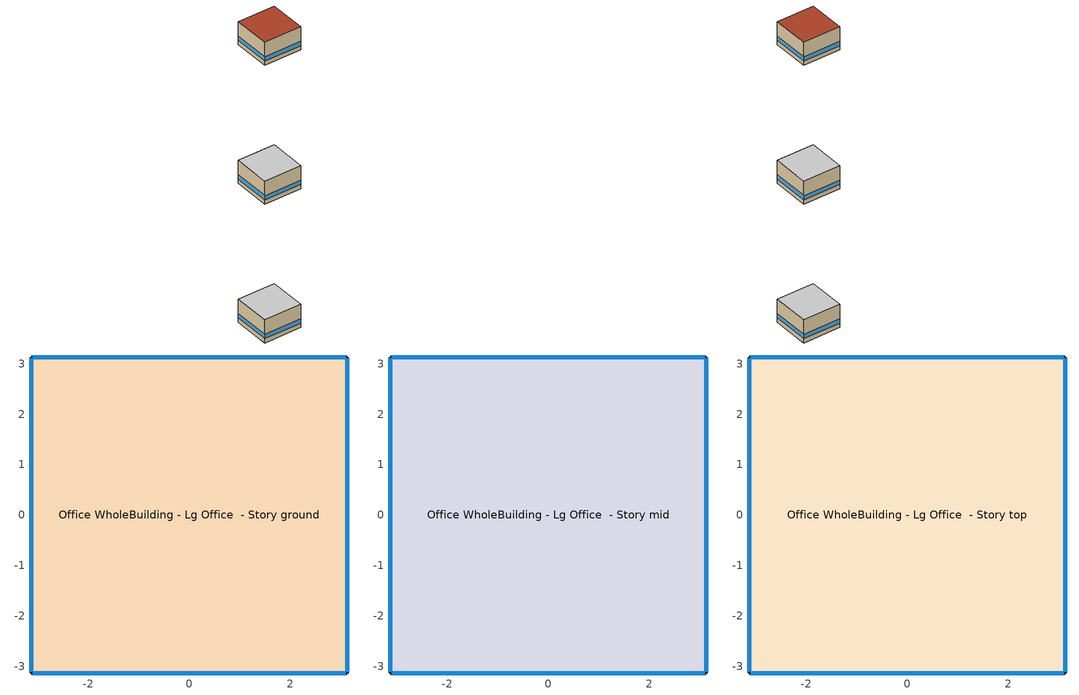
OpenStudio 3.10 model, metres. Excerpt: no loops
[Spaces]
Office WholeBuilding - Lg Office  - Story ground
 floor ground (Foundation F 1.26W/m*K Perim 25.08m Area 39.31m2): -3.13,-3.13 -3.13,3.13 3.13,3.13 3.13,-3.13 z0
 wall outside (Office WholeBuilding - Lg Office  - Story ground Wall 3 c tbd): -3.13,3.13 -3.13,-3.13 z0:3.96
 wall outside (Office WholeBuilding - Lg Office  - Story ground Wall 2 c tbd): 3.13,3.13 -3.13,3.13 z0:3.96
 wall outside (Office WholeBuilding - Lg Office  - Story ground Wall 1 c tbd): 3.13,-3.13 3.13,3.13 z0:3.96
 wall outside (Office WholeBuilding - Lg Office  - Story ground Wall 4 c tbd): -3.13,-3.13 3.13,-3.13 z0:3.96
 window (Window U-0.56 SHGC 0.39): 3.13,-3.11 3.13,3.11 / 3.11,3.13 -3.11,3.13 / -3.13,3.11 -3.13,-3.11 / -3.11,-3.13 3.11,-3.13 z0.76:1.48
 ceiling adiabatic (Typical Interior Ceiling): 3.13,-3.13 3.13,3.13 -3.13,3.13 -3.13,-3.13 z3.96
Office WholeBuilding - Lg Office  - Story mid
 floor adiabatic (Typical Interior Floor): -3.13,-3.13 -3.13,3.13 3.13,3.13 3.13,-3.13 z23.77
 wall outside (Office WholeBuilding - Lg Office  - Story mid Wall 2 c tbd): -3.13,3.13 -3.13,-3.13 z23.77:27.74
 wall outside (Office WholeBuilding - Lg Office  - Story mid Wall 1 c tbd): 3.13,3.13 -3.13,3.13 z23.77:27.74
 wall outside (Office WholeBuilding - Lg Office  - Story mid Wall 3 c tbd): 3.13,-3.13 3.13,3.13 z23.77:27.74
 wall outside (Office WholeBuilding - Lg Office  - Story mid Wall 4 c tbd): -3.13,-3.13 3.13,-3.13 z23.77:27.74
 window (Window U-0.56 SHGC 0.39): 3.11,3.13 -3.11,3.13 / -3.13,3.11 -3.13,-3.11 / 3.13,-3.11 3.13,3.11 / -3.11,-3.13 3.11,-3.13 z24.54:25.26
 ceiling adiabatic (Typical Interior Ceiling): 3.13,-3.13 3.13,3.13 -3.13,3.13 -3.13,-3.13 z27.74
Office WholeBuilding - Lg Office  - Story top
 floor adiabatic (Typical Interior Floor): -3.13,-3.13 -3.13,3.13 3.13,3.13 3.13,-3.13 z47.55
 wall outside (Office WholeBuilding - Lg Office  - Story top Wall 3 c tbd): -3.13,3.13 -3.13,-3.13 z47.55:51.51
 wall outside (Office WholeBuilding - Lg Office  - Story top Wall 2 c tbd): 3.13,3.13 -3.13,3.13 z47.55:51.51
 wall outside (Office WholeBuilding - Lg Office  - Story top Wall 4 c tbd): 3.13,-3.13 3.13,3.13 z47.55:51.51
 wall outside (Office WholeBuilding - Lg Office  - Story top Wall 1 c tbd): -3.13,-3.13 3.13,-3.13 z47.55:51.51
 window (Window U-0.56 SHGC 0.39): -3.11,-3.13 3.11,-3.13 / 3.11,3.13 -3.11,3.13 / -3.13,3.11 -3.13,-3.11 / 3.13,-3.11 3.13,3.11 z48.31:49.03
 roof outside (Office WholeBuilding - Lg Office  - Story top RoofCeiling 1 c tbd): 3.13,-3.13 3.13,3.13 -3.13,3.13 -3.13,-3.13 z51.51
[Building]
ComStock DOE Ref Pre-1980|LargeOffice: North Axis {deg}=45; Default Construction Set=ComStock DOE Ref Pre-1980 - Office - ASHRAE 169-2013-1A; Default Schedule Set=Building Default Schedule Set; Standards Building Type=Office
[Site]
Opa Locka_FL_USA: Latitude {deg}=25.91; Longitude {deg}=-80.28; Time Zone {hr}=-5; Elevation {m}=3; Terrain=City
[Site:WaterMainsTemperature]
Calculation Method=Correlation; Annual Average Outdoor Air Temperature {C}=25.0958; Maximum Difference In Monthly Average Outdoor Air Temperatures {deltaC}=9.2
[SizingPeriod:DesignDay] Barometric Pressure {Pa}=101289; Rain Indicator=No; Snow Indicator=No; Day of Month=21; Daylight Saving Time Indicator=No; Humidity Condition Type=Wetbulb; Dry-Bulb Temperature Range Modifier Type=DefaultMultipliers
Name | Maximum Dry-Bulb Temperature {C} | Daily Dry-Bulb Temperature Range {deltaC} | Wind Speed {m/s} | Wind Direction {deg} | Month | Day Type | Wetbulb or DewPoint at Maximum Dry-Bulb {C} | Solar Model Indicator | ASHRAE Clear Sky Optical Depth for Beam Irradiance | ASHRAE Clear Sky Optical Depth for Diffuse Irradiance | Sky Clearness
Opa Locka Ann Clg .4% Condns DB=>MWB 1 | 33 | 7 | 4.6 | 120 | 8 | SummerDesignDay | 25.6 | ASHRAETau | 0.412 | 2.417
Opa Locka Ann Clg .4% Condns WB=>MDB 1 | 30.3 | 7 | 4.6 | 120 | 8 | SummerDesignDay | 27.4 | ASHRAETau | 0.412 | 2.417
Opa Locka Ann Htg 99.6% Condns DB 1 | 7.5 | 0 | 4 | 340 | 1 | WinterDesignDay | 7.5 | ASHRAEClearSky |  |  | 0
Opa Locka August .4% Condns DB=>MCWB 1 | 33.9 | 7 | 4.6 | 120 | 8 | SummerDesignDay | 25.9 | ASHRAETau | 0.412 | 2.417
Opa Locka October .4% Condns DB=>MCWB 1 | 32.5 | 6.6 | 4.6 | 120 | 10 | SummerDesignDay | 25.2 | ASHRAETau | 0.406 | 2.529
Opa Locka September .4% Condns DB=>MCWB 1 | 33 | 6.6 | 4.6 | 120 | 9 | SummerDesignDay | 25.5 | ASHRAETau | 0.401 | 2.5
[ClimateZones]
Climate Zone Institution Name 1=ASHRAE; Climate Zone Document Name 1=ANSI/ASHRAE Standard 169; Climate Zone Document Year 1=2006; Climate Zone Value 1=ASHRAE 169-2013-1A
[Site:GroundTemperature:FCfactorMethod]
January Ground Temperature {C}=27.25; February Ground Temperature {C}=24.44; March Ground Temperature {C}=21.81; April Ground Temperature {C}=19.21; May Ground Temperature {C}=23.74; June Ground Temperature {C}=21.4; July Ground Temperature {C}=24.98; August Ground Temperature {C}=25.85; September Ground Temperature {C}=27.59; October Ground Temperature {C}=28.25; November Ground Temperature {C}=28.41; December Ground Temperature {C}=28.22
[Construction:FfactorGroundFloor]
Foundation F 1.26W/m*K Perim 25.08m Area 39.31m2: F-Factor {W/m-K}=1.26344; Area {m2}=39.3051; PerimeterExposed {m}=25.0775
[DefaultConstructionSet]
ComStock DOE Ref Pre-1980 - Office - ASHRAE 169-2013-1A: Default Exterior Surface Constructions=Default Surface Constructions 1; Default Interior Surface Constructions=Default Surface Constructions 2; Default Ground Contact Surface Constructions=Default Surface Constructions 3; Default Exterior SubSurface Constructions=Default Sub Surface Constructions 1; Default Interior SubSurface Constructions=Default Sub Surface Constructions 2; Interior Partition Construction=Typical Interior Partition
[DefaultSurfaceConstructions]
Name | Floor Construction | Wall Construction | Roof Ceiling Construction
Default Surface Constructions 1 | Typical Insulated Exterior Mass Floor | Typical Insulated Exterior Mass Wall R-4.35 | Typical IEAD Roof R-10.0
Default Surface Constructions 2 | Typical Interior Floor | Typical Interior Wall | Typical Interior Ceiling
Default Surface Constructions 3 | Typical Insulated Carpeted 6in Slab Floor | Typical Insulated Basement Mass Wall
[Construction]
Typical Insulated Exterior Mass Floor: 4 in. Normalweight Concrete Floor, Typical Carpet Pad
Typical Insulated Exterior Mass Wall R-4.35: 1IN Stucco, 8IN CONCRETE HW RefBldg, Typical Insulation R-1.96, 1/2IN Gypsum
Typical IEAD Roof R-10.0: Roof Membrane, Typical Insulation R-8.88, Metal Roof Surface
Typical Interior Floor: 100mm Normalweight concrete floor, CP02 CARPET PAD
Typical Interior Wall: G01 13mm gypsum board, G01 13mm gypsum board
Typical Interior Ceiling: CP02 CARPET PAD, 100mm Normalweight concrete floor
Typical Insulated Carpeted 6in Slab Floor: 6 in. Normalweight Concrete Floor, Typical Carpet Pad
Typical Insulated Basement Mass Wall: 8 in. Concrete Block Basement Wall
U 1.22 SHGC 0.54 Simple Glazing: U 1.22 SHGC 0.54 Simple Glazing
Typical Insulated Metal Door: F08 Metal surface, Typical Insulation
U 0.88 SHGC 0.16 Sgl Ref-A-L Clr 6mm: REF A CLEAR LO 6MM
Typical Overhead Door: Typical Insulation
Typical Interior Window: Clear 3mm
Typical Interior Door; Typical Interior Partition: G05 25mm wood
InteriorFurnishings: Std Wood 6inch
Window U-0.56 SHGC 0.39: Simple Glazing Double - LowE - Clear - Aluminum
Office WholeBuilding - Lg Office  - Story ground Wall 1 c tbd: 1IN Stucco, 8IN CONCRETE HW RefBldg, Office WholeBuilding - Lg Office  - Story ground Wall 1 m tbd, 1/2IN Gypsum
Office WholeBuilding - Lg Office  - Story ground Wall 2 c tbd: 1IN Stucco, 8IN CONCRETE HW RefBldg, Office WholeBuilding - Lg Office  - Story ground Wall 2 m tbd, 1/2IN Gypsum
Office WholeBuilding - Lg Office  - Story ground Wall 3 c tbd: 1IN Stucco, 8IN CONCRETE HW RefBldg, Office WholeBuilding - Lg Office  - Story ground Wall 3 m tbd, 1/2IN Gypsum
Office WholeBuilding - Lg Office  - Story ground Wall 4 c tbd: 1IN Stucco, 8IN CONCRETE HW RefBldg, Office WholeBuilding - Lg Office  - Story ground Wall 4 m tbd, 1/2IN Gypsum
Office WholeBuilding - Lg Office  - Story mid Wall 1 c tbd: 1IN Stucco, 8IN CONCRETE HW RefBldg, Office WholeBuilding - Lg Office  - Story mid Wall 1 m tbd, 1/2IN Gypsum
Office WholeBuilding - Lg Office  - Story mid Wall 2 c tbd: 1IN Stucco, 8IN CONCRETE HW RefBldg, Office WholeBuilding - Lg Office  - Story mid Wall 2 m tbd, 1/2IN Gypsum
Office WholeBuilding - Lg Office  - Story mid Wall 3 c tbd: 1IN Stucco, 8IN CONCRETE HW RefBldg, Office WholeBuilding - Lg Office  - Story mid Wall 3 m tbd, 1/2IN Gypsum
Office WholeBuilding - Lg Office  - Story mid Wall 4 c tbd: 1IN Stucco, 8IN CONCRETE HW RefBldg, Office WholeBuilding - Lg Office  - Story mid Wall 4 m tbd, 1/2IN Gypsum
Office WholeBuilding - Lg Office  - Story top RoofCeiling 1 c tbd: Roof Membrane, Office WholeBuilding - Lg Office  - Story top RoofCeiling 1 m tbd, Metal Roof Surface
Office WholeBuilding - Lg Office  - Story top Wall 1 c tbd: 1IN Stucco, 8IN CONCRETE HW RefBldg, Office WholeBuilding - Lg Office  - Story top Wall 1 m tbd, 1/2IN Gypsum
Office WholeBuilding - Lg Office  - Story top Wall 2 c tbd: 1IN Stucco, 8IN CONCRETE HW RefBldg, Office WholeBuilding - Lg Office  - Story top Wall 2 m tbd, 1/2IN Gypsum
Office WholeBuilding - Lg Office  - Story top Wall 3 c tbd: 1IN Stucco, 8IN CONCRETE HW RefBldg, Office WholeBuilding - Lg Office  - Story top Wall 3 m tbd, 1/2IN Gypsum
Office WholeBuilding - Lg Office  - Story top Wall 4 c tbd: 1IN Stucco, 8IN CONCRETE HW RefBldg, Office WholeBuilding - Lg Office  - Story top Wall 4 m tbd, 1/2IN Gypsum
[Material:NoMass] Roughness=Smooth; Thermal Absorptance=0.9; Solar Absorptance=0.7
Name | Thermal Resistance {m2-K/W} | Visible Absorptance
Typical Insulation R-1.96 | 0.34506 | 0.7
Typical Carpet Pad; CP02 CARPET PAD | 0.21648 | 0.8
Typical Insulation R-8.88 | 1.56434 | 0.7
Typical Insulation | 0.0282222 | 0.7
Office WholeBuilding - Lg Office  - Story ground Wall 1 m tbd; Office WholeBuilding - Lg Office  - Story ground Wall 2 m tbd; Office WholeBuilding - Lg Office  - Story ground Wall 3 m tbd; Office WholeBuilding - Lg Office  - Story ground Wall 4 m tbd | 0.320572 | 0.7
Office WholeBuilding - Lg Office  - Story mid Wall 1 m tbd; Office WholeBuilding - Lg Office  - Story mid Wall 2 m tbd; Office WholeBuilding - Lg Office  - Story mid Wall 3 m tbd; Office WholeBuilding - Lg Office  - Story mid Wall 4 m tbd | 0.29647 | 0.7
Office WholeBuilding - Lg Office  - Story top RoofCeiling 1 m tbd | 1.17013 | 0.7
Office WholeBuilding - Lg Office  - Story top Wall 1 m tbd; Office WholeBuilding - Lg Office  - Story top Wall 2 m tbd; Office WholeBuilding - Lg Office  - Story top Wall 3 m tbd; Office WholeBuilding - Lg Office  - Story top Wall 4 m tbd | 0.294469 | 0.7
[Material] Thermal Absorptance=0.9
Name | Roughness | Thickness {m} | Conductivity {W/m-K} | Density {kg/m3} | Specific Heat {J/kg-K} | Solar Absorptance | Visible Absorptance
4 in. Normalweight Concrete Floor | MediumRough | 0.1016 | 2.31 | 2322 | 832 | 0.7 | 0.7
1IN Stucco | Smooth | 0.0253 | 0.6918 | 1858 | 837 | 0.7 | 0.92
8IN CONCRETE HW RefBldg | Rough | 0.2032 | 1.311 | 2240 | 836.8 | 0.7 | 0.7
1/2IN Gypsum | Smooth | 0.0127 | 0.16 | 784.9 | 830 | 0.4 | 0.4
Roof Membrane | VeryRough | 0.0095 | 0.16 | 1121.29 | 1460 | 0.7 | 0.7
Metal Roof Surface; F08 Metal surface | Smooth | 0.0008 | 45.28 | 7824 | 500 | 0.7 | 0.7
100mm Normalweight concrete floor | MediumRough | 0.1016 | 2.31045 | 2322 | 832.557 | 0.7 | 0.7
G01 13mm gypsum board | Smooth | 0.0127 | 0.160031 | 800.001 | 1090.73 | 0.7 | 0.5
6 in. Normalweight Concrete Floor | MediumRough | 0.1524 | 2.31 | 2322 | 832 | 0.7 | 0.7
8 in. Concrete Block Basement Wall | MediumRough | 0.2032 | 1.326 | 1842 | 912 | 0.7 | 0.7
G05 25mm wood | MediumSmooth | 0.0254 | 0.15 | 608 | 1630 | 0.5 | 0.5
Std Wood 6inch | MediumSmooth | 0.15 | 0.12 | 540 | 1210 | 0.7 | 0.7
[DefaultSubSurfaceConstructions]
Name | Fixed Window Construction | Operable Window Construction | Door Construction | Glass Door Construction | Overhead Door Construction | Tubular Daylight Dome Construction | Tubular Daylight Diffuser Construction
Default Sub Surface Constructions 1 | U 1.22 SHGC 0.54 Simple Glazing | U 1.22 SHGC 0.54 Simple Glazing | Typical Insulated Metal Door | U 0.88 SHGC 0.16 Sgl Ref-A-L Clr 6mm | Typical Overhead Door | Typical Interior Window | Typical Interior Window
Default Sub Surface Constructions 2 | Typical Interior Window | Typical Interior Window | Typical Interior Door
[WindowMaterial:SimpleGlazingSystem]
Name | U-Factor {W/m2-K} | Solar Heat Gain Coefficient | Visible Transmittance
U 1.22 SHGC 0.54 Simple Glazing | 6.92748 | 0.54 | 0.81
Simple Glazing Double - LowE - Clear - Aluminum | 3.17415 | 0.386 | 0.591
[WindowMaterial:Glazing] Optical Data Type=SpectralAverage; Infrared Transmittance at Normal Incidence=0; Front Side Infrared Hemispherical Emissivity=0.84; Conductivity {W/m-K}=0.9; Dirt Correction Factor for Solar and Visible Transmittance=1; Solar Diffusing=No
Name | Thickness {m} | Solar Transmittance at Normal Incidence | Front Side Solar Reflectance at Normal Incidence | Back Side Solar Reflectance at Normal Incidence | Visible Transmittance at Normal Incidence | Front Side Visible Reflectance at Normal Incidence | Back Side Visible Reflectance at Normal Incidence | Back Side Infrared Hemispherical Emissivity
REF A CLEAR LO 6MM | 0.006 | 0.066 | 0.341 | 0.493 | 0.08 | 0.41 | 0.37 | 0.4
Clear 3mm | 0.003 | 0.837 | 0.075 | 0.075 | 0.898 | 0.081 | 0.081 | 0.84
[SpaceType]
Office WholeBuilding - Lg Office - ComStock DOE Ref Pre-1980: Default Schedule Set=Office WholeBuilding - Lg Office Schedule Set; Design Specification Outdoor Air Object=Office WholeBuilding - Lg Office Ventilation; Standards Building Type=Office; Standards Space Type=WholeBuilding - Lg Office
[BuildingStory] Nominal Floor to Floor Height {m}=3.9624
Name | Nominal Z Coordinate {m}
Story ground | 0
Story mid | 23.7744
Story top | 47.5488
[Space] Space Type=Office WholeBuilding - Lg Office - ComStock DOE Ref Pre-1980
Name | Building Story | Thermal Zone
Office WholeBuilding - Lg Office  - Story ground | Story ground | Zone Office WholeBuilding - Lg Office  - Story ground
Office WholeBuilding - Lg Office  - Story mid | Story mid | Zone Office WholeBuilding - Lg Office  - Story mid
Office WholeBuilding - Lg Office  - Story top | Story top | Zone Office WholeBuilding - Lg Office  - Story top
[ThermalZone] Use Ideal Air Loads=No
Name | Multiplier | Thermostat
Zone Office WholeBuilding - Lg Office  - Story ground | 1 | Office WholeBuilding - Lg Office - ComStock DOE Ref Pre-1980 Thermostat
Zone Office WholeBuilding - Lg Office  - Story mid | 11 | Office WholeBuilding - Lg Office - ComStock DOE Ref Pre-1980 Thermostat 1
Zone Office WholeBuilding - Lg Office  - Story top | 1 | Office WholeBuilding - Lg Office - ComStock DOE Ref Pre-1980 Thermostat 2
[People:Definition]
Office WholeBuilding - Lg Office People Definition: Number of People Calculation Method=People/Area; People per Space Floor Area {person/m2}=0.0538196; Fraction Radiant=0.3
[People]
Office WholeBuilding - Lg Office People: People Definition=Office WholeBuilding - Lg Office People Definition; Space or SpaceType=Office WholeBuilding - Lg Office - ComStock DOE Ref Pre-1980; Work Efficiency Schedule=Work Efficiency Schedule; Clothing Insulation Schedule=Clothing Schedule; Air Velocity Schedule=Air Velocity Schedule; Multiplier=1
[Lights:Definition] Design Level Calculation Method=Watts/Area; Fraction Visible=0.2; Return Air Fraction=0
Name | Watts per Space Floor Area {W/m2} | Fraction Radiant
Office WholeBuilding - Lg Office - ComStock DOE Ref Pre-1980 General Lights Definition | 5.0993 | 0.31
Office WholeBuilding - Lg Office - ComStock DOE Ref Pre-1980 Wall Wash Lights Definition | 3.64317 | 0.125
[ElectricEquipment:Definition] Fraction Latent=0
Name | Design Level Calculation Method | Watts per Space Floor Area {W/m2} | Fraction Radiant | Fraction Lost | Design Level {W}
Office WholeBuilding - Lg Office Elec Equip Definition | Watts/Area | 8.07293 | 0.5 | 0
Elevator Lift Motor | EquipmentLevel |  | 0 | 1 | 18537
[ElectricEquipment]
Name | Electric Equipment Definition | Space or SpaceType | Schedule | Multiplier
Office WholeBuilding - Lg Office Elec Equip | Office WholeBuilding - Lg Office Elec Equip Definition | Office WholeBuilding - Lg Office - ComStock DOE Ref Pre-1980 | Office BLDG_EQUIP_EndUseData BPR Adjusted
2 Elevator Lift Motors | Elevator Lift Motor | Office WholeBuilding - Lg Office  - Story ground | Elevator Schedule 1 | 2
[DesignSpecification:OutdoorAir]
Office WholeBuilding - Lg Office Ventilation: Outdoor Air Method=Sum; Outdoor Air Flow per Person {m3/s-person}=0.00943895
[DefaultScheduleSet]
Name | Number of People Schedule | People Activity Level Schedule | Lighting Schedule | Electric Equipment Schedule | Hours of Operation Schedule
Office WholeBuilding - Lg Office Schedule Set | Large Office Bldg Occ | Large Office Activity | Office BLDG_LIGHT_EndUseData | Office BLDG_EQUIP_EndUseData
Building Default Schedule Set |  |  |  |  | Building Hours of Operation NonResidential
[Exterior:Lights:Definition]
Name | Design Level {W}
Parking Areas and Drives 0.04 W/ft^2 Def (W/ft^2) | 0.041
Building Facades 0.15 W/ft^2 Def (W/ft^2) | 0.15
Main Entries 30.0 W/ft Def (W/ft) | 30
Other Doors 20.0 W/ft Def (W/ft) | 20
[Exterior:Lights] Control Option=AstronomicalClock
Name | Exterior Lights Definition | Schedule | Multiplier
Parking Areas and Drives 0.04 W/ft^2 | Parking Areas and Drives 0.04 W/ft^2 Def (W/ft^2) | Always On Discrete | 8910
Building Facades 0.15 W/ft^2 | Building Facades 0.15 W/ft^2 Def (W/ft^2) | Schedule Ruleset 1 | 1069.58
Main Entries 30.0 W/ft | Main Entries 30.0 W/ft Def (W/ft) | Always On Discrete | 8
Other Doors 20.0 W/ft | Other Doors 20.0 W/ft Def (W/ft) | Always On Discrete | 0.338462
[ThermostatSetpoint:DualSetpoint] Heating Setpoint Temperature Schedule=Large Office HtgSetp; Cooling Setpoint Temperature Schedule=Large Office ClgSetp
Office WholeBuilding - Lg Office - ComStock DOE Ref Pre-1980 Thermostat; Office WholeBuilding - Lg Office - ComStock DOE Ref Pre-1980 Thermostat 1; Office WholeBuilding - Lg Office - ComStock DOE Ref Pre-1980 Thermostat 2
[InternalMass:Definition]
Internal Mass Definition 1: Construction=InteriorFurnishings; Design Level Calculation Method=SurfaceArea/Area; Surface Area per Space Floor Area=2
[InternalMass] Internal Mass Definition=Internal Mass Definition 1; Multiplier=1
Name | Space or SpaceType
Office WholeBuilding - Lg Office  - Story top Mass | Office WholeBuilding - Lg Office  - Story top
Office WholeBuilding - Lg Office  - Story mid Mass | Office WholeBuilding - Lg Office  - Story mid
Office WholeBuilding - Lg Office  - Story ground Mass | Office WholeBuilding - Lg Office  - Story ground
[AvailabilityManager:NightCycle] Applicability Schedule=Always On Discrete; Control Type=CycleOnAny; Thermostat Tolerance {deltaC}=1.9999; Cycling Run Time Control Type=Thermostat; Cycling Run Time {s}=1800
Availability Manager Night Cycle 1; Availability Manager Night Cycle 2; Availability Manager Night Cycle 3
[Lights] Space or SpaceType=Office WholeBuilding - Lg Office - ComStock DOE Ref Pre-1980; Schedule=Office BLDG_LIGHT_EndUseData BPR Adjusted; Fraction Replaceable=1
Name | Lights Definition
Office WholeBuilding - Lg Office - ComStock DOE Ref Pre-1980 General Lighting | Office WholeBuilding - Lg Office - ComStock DOE Ref Pre-1980 General Lights Definition
Office WholeBuilding - Lg Office - ComStock DOE Ref Pre-1980 Wall Wash Lighting | Office WholeBuilding - Lg Office - ComStock DOE Ref Pre-1980 Wall Wash Lights Definition
[SpaceInfiltration:DesignFlowRate] Design Flow Rate Calculation Method=Flow/ExteriorArea; Flow per Exterior Surface Area {m3/s-m2}=0.00103321; Velocity Term Coefficient=0; Density Basis=Outdoor
Name | Space or SpaceType | Schedule | Constant Term Coefficient | Temperature Term Coefficient | Velocity Squared Term Coefficient
Office WholeBuilding - Lg Office  - Story top HVAC On Infiltration | Office WholeBuilding - Lg Office  - Story top | Infiltration HVAC On Schedule 1 | 0.0495 | -0.0018 | 0.114
Office WholeBuilding - Lg Office  - Story top HVAC Off Infiltration | Office WholeBuilding - Lg Office  - Story top | Infiltration HVAC Off Schedule 1 | 0 | 0.0188 | 0.1349
Office WholeBuilding - Lg Office  - Story mid HVAC On Infiltration | Office WholeBuilding - Lg Office  - Story mid | Infiltration HVAC On Schedule 1 | 0.0495 | -0.0018 | 0.114
Office WholeBuilding - Lg Office  - Story mid HVAC Off Infiltration | Office WholeBuilding - Lg Office  - Story mid | Infiltration HVAC Off Schedule 1 | 0 | 0.0188 | 0.1349
Office WholeBuilding - Lg Office  - Story ground HVAC On Infiltration | Office WholeBuilding - Lg Office  - Story ground | Infiltration HVAC On Schedule 1 | 0.0495 | -0.0018 | 0.114
Office WholeBuilding - Lg Office  - Story ground HVAC Off Infiltration | Office WholeBuilding - Lg Office  - Story ground | Infiltration HVAC Off Schedule 1 | 0 | 0.0188 | 0.1349
[Schedule:Ruleset]
Name | Default Day Schedule | Summer Design Day Schedule | Winter Design Day Schedule
Clothing Schedule | Clothing Schedule Default Winter Clothes
Air Velocity Schedule | Air Velocity Schedule Default
Work Efficiency Schedule | Work Efficiency Schedule Default
Large Office Bldg Occ | Large Office Bldg Occ Default | Large Office Bldg Occ Summer Design Day | Large Office Bldg Occ Winter Design Day
Large Office Activity | Large Office Activity Default | Large Office Activity Summer Design Day | Large Office Activity Winter Design Day
Office BLDG_LIGHT_EndUseData | Office BLDG_LIGHT_EndUseData Default | Office BLDG_LIGHT_EndUseData Summer Design Day | Office BLDG_LIGHT_EndUseData Winter Design Day
Office BLDG_EQUIP_EndUseData | Office BLDG_EQUIP_EndUseData Default | Office BLDG_EQUIP_EndUseData Summer Design Day | Office BLDG_EQUIP_EndUseData Winter Design Day
Elevator Schedule 1 | 3 space(s) Occ Sch Default 1 | 3 space(s) Occ Sch Summer Design Day 1 | 3 space(s) Occ Sch Winter Design Day 1
Schedule Ruleset 1 | Schedule Day 17
Large Office HtgSetp | Large Office HtgSetp Default | Schedule Day 52 | Schedule Day 53
Large Office ClgSetp | Large Office ClgSetp Default | Schedule Day 50 | Schedule Day 51
Building Hours of Operation NonResidential | Building Hours of Operation NonResidential Default | Building Hours of Operation NonResidential Summer Design Day | Building Hours of Operation NonResidential Winter Design Day
Office BLDG_LIGHT_EndUseData BPR Adjusted | Office BLDG_LIGHT_EndUseData Default 1 | Office BLDG_LIGHT_EndUseData Summer Design Day 1 | Office BLDG_LIGHT_EndUseData Winter Design Day 1
Office BLDG_EQUIP_EndUseData BPR Adjusted | Office BLDG_EQUIP_EndUseData Default 1 | Office BLDG_EQUIP_EndUseData Summer Design Day 1 | Office BLDG_EQUIP_EndUseData Winter Design Day 1
Infiltration HVAC On Schedule 1 | 1 Zone VAV 1 Occ Sch Default 3 | 1 Zone VAV 1 Occ Sch Summer Design Day 3 | 1 Zone VAV 1 Occ Sch Winter Design Day 3
Infiltration HVAC Off Schedule 1 | Infiltration HVAC Off Schedule Default Day Schedule | Infiltration HVAC Off Schedule Summer Design Day Schedule 1 | Infiltration HVAC Off Schedule Winter Design Day Schedule 1
[Schedule:Day]
Clothing Schedule Default Winter Clothes; 3 space(s) Occ Sch Summer Design Day 1; 3 space(s) Occ Sch Winter Design Day 1; Building Hours of Operation NonResidential Winter Design Day; Building Hours of Operation NonResidential Summer Design Day; 1 Zone VAV 1 Occ Sch Summer Design Day 3; 1 Zone VAV 1 Occ Sch Winter Design Day 3; Infiltration HVAC Off Schedule Schedule Day 0 1: 24, 0, 1
Clothing Schedule Summer Clothes: 24, 0, 0.5
Air Velocity Schedule Default: 24, 0, 0.2
Work Efficiency Schedule Default; Schedule Day 48; Infiltration HVAC Off Schedule Summer Design Day Schedule 1; Infiltration HVAC Off Schedule Winter Design Day Schedule 1: 24, 0, 0
Large Office Bldg Occ Default: No, 1, 30, 0, 1, 45, 0.025, 2, 0, 0.05, 2, 15, 0.075, 2, 30, 0.1, 2, 45, 0.125, 3, 0, 0.15, 3, 15, 0.175, 3, 30, 0.2, 3, 45, 0.3875, 4, 0, 0.575, 4, 15, 0.7625, 4, 30, 0.95, 7, 15, 0.95, 7, 30, 0.8375, 7, 45, 0.725, 8, 0, 0.6125, 8, 15, 0.5, 8, 30, 0.6125, 8, 45, 0.725, 9, 0, 0.8375, 9, 15, 0.95, 12, 15, 0.95, 12, 30, 0.8875, 12, 45, 0.825, 13, 0, 0.7625, 13, 15, 0.7, 13, 30, 0.625, 13, 45, 0.55, 14, 0, 0.475, 14, 15, 0.4, 14, 45, 0.4, 15, 0, 0.3625, 15, 15, 0.325, 15, 30, 0.2875, 15, 45, 0.25, 16, 0, 0.2125, 16, 15, 0.175, 16, 30, 0.1375, 16, 45, 0.1, 17, 0, 0.09375, 17, 15, 0.0875, 17, 30, 0.08125, 17, 45, 0.075, 18, 0, 0.06875, 18, 15, 0.0625, 18, 30, 0.05625, 18, 45, 0.05, 19, 0, 0.04375, 19, 15, 0.0375, 19, 30, 0.03125, 19, 45, 0.025, 20, 0, 0.01875, 20, 15, 0.0125, 20, 30, 0.00625, 20, 45, 0, 24, 0, 0
Large Office Bldg Occ Sat Day: No, 0, 15, 0.0666667, 0, 30, 0.0583333, 0, 45, 0.05, 1, 0, 0, 1, 15, 0.0125, 1, 30, 0.025, 1, 45, 0.0375, 2, 0, 0.05, 2, 15, 0.0625, 2, 30, 0.075, 2, 45, 0.0875, 3, 0, 0.1, 3, 15, 0.15, 3, 30, 0.2, 3, 45, 0.25, 4, 0, 0.3, 4, 15, 0.35, 4, 30, 0.4, 4, 45, 0.45, 5, 0, 0.5, 14, 15, 0.5, 14, 30, 0.488889, 14, 45, 0.477778, 15, 0, 0.466667, 15, 15, 0.455556, 15, 30, 0.444444, 15, 45, 0.433333, 16, 0, 0.422222, 16, 15, 0.411111, 16, 30, 0.4, 16, 45, 0.388889, 17, 0, 0.377778, 17, 15, 0.366667, 17, 30, 0.355556, 17, 45, 0.344444, 18, 0, 0.333333, 18, 15, 0.322222, 18, 30, 0.311111, 18, 45, 0.3, 19, 0, 0.288889, 19, 15, 0.277778, 19, 30, 0.266667, 19, 45, 0.255556, 20, 0, 0.244444, 20, 15, 0.233333, 20, 30, 0.222222, 20, 45, 0.211111, 21, 0, 0.2, 21, 15, 0.188889, 21, 30, 0.177778, 21, 45, 0.166667, 22, 0, 0.155556, 22, 15, 0.144444, 22, 30, 0.133333, 22, 45, 0.122222, 23, 0, 0.111111, 23, 15, 0.1, 23, 30, 0.0916667, 23, 45, 0.0833333, 24, 0, 0.075
Large Office Bldg Occ Summer Design Day: No, 6, 0, 0, 22, 0, 1, 24, 0, 0.05
Large Office Bldg Occ Winter Design Day; Office BLDG_LIGHT_EndUseData Winter Design Day; Office BLDG_EQUIP_EndUseData Winter Design Day; Office BLDG_LIGHT_EndUseData Winter Design Day 1; Office BLDG_EQUIP_EndUseData Winter Design Day 1: No, 24, 0, 0
Large Office Bldg Occ WntrDsn|Sun Day: No, 4, 0, 0, 24, 0, 0
Large Office Activity Default: No, 19, 45, 120, 24, 0, 120
Large Office Activity Winter Design Day; Large Office Activity Summer Design Day; Large Office Activity Default 1: No, 24, 0, 120
Office BLDG_LIGHT_EndUseData Default: No, 0, 15, 0.206493, 0, 30, 0.039273, 0, 45, 0.245974, 1, 0, 0.265715, 1, 15, 0.285456, 1, 30, 0.305197, 1, 45, 0.324937, 2, 0, 0.344678, 2, 15, 0.364419, 2, 30, 0.38416, 2, 45, 0.403901, 3, 0, 0.423641, 3, 15, 0.443382, 3, 30, 0.463123, 3, 45, 0.482864, 4, 0, 0.502604, 4, 15, 0.522345, 4, 30, 0.542086, 4, 45, 0.599833, 5, 0, 0.657579, 5, 15, 0.715326, 5, 30, 0.773073, 5, 45, 0.790609, 6, 0, 0.808144, 6, 15, 0.82568, 6, 30, 0.843215, 6, 45, 0.845477, 7, 0, 0.847738, 7, 15, 0.85, 7, 30, 0.841985, 7, 45, 0.83397, 8, 0, 0.825954, 8, 15, 0.817939, 8, 30, 0.805464, 8, 45, 0.792989, 9, 0, 0.780514, 9, 15, 0.768039, 9, 30, 0.774076, 9, 45, 0.780114, 10, 0, 0.786151, 10, 15, 0.792188, 10, 30, 0.785442, 10, 45, 0.778695, 11, 0, 0.771949, 11, 15, 0.765202, 11, 30, 0.735588, 11, 45, 0.705974, 12, 0, 0.67636, 12, 15, 0.646746, 12, 30, 0.56003, 12, 45, 0.473315, 13, 0, 0.386599, 13, 15, 0.299884, 13, 30, 0.258758, 13, 45, 0.217632, 14, 0, 0.176505, 14, 15, 0.135379, 14, 30, 0.124392, 14, 45, 0.113405, 15, 0, 0.102417, 15, 15, 0.09143, 15, 30, 0.090147, 15, 45, 0.088864, 16, 0, 0.087581, 16, 15, 0.086298, 16, 30, 0.0865627, 16, 45, 0.0868275, 17, 0, 0.0870922, 17, 15, 0.087357, 17, 30, 0.0872172, 17, 45, 0.0870775, 18, 0, 0.0869377, 18, 15, 0.086798, 18, 30, 0.0785857, 18, 45, 0.0703735, 19, 0, 0.0621613, 19, 15, 0.053949, 19, 30, 0.0527953, 19, 45, 0.0516415, 20, 0, 0.0504877, 20, 15, 0.049334, 20, 30, 0.0454997, 20, 45, 0.0416655, 21, 0, 0.0378312, 21, 15, 0.033997, 21, 30, 0.0345394, 21, 45, 0.0350818, 22, 0, 0.0356242, 22, 15, 0.0361666, 22, 30, 0.036709, 22, 45, 0.0401453, 23, 0, 0.0435815, 23, 15, 0.0470177, 23, 30, 0.050454, 23, 45, 0.0476587, 24, 0, 0.0448635
Office BLDG_LIGHT_EndUseData Sat Day: No, 0, 15, 0.0482192, 0, 30, 0.0462554, 0, 45, 0.0442917, 1, 0, 0.042328, 1, 15, 0.0403643, 1, 30, 0.0407961, 1, 45, 0.041228, 2, 0, 0.0115558, 2, 15, 0.0123235, 2, 30, 0.0130912, 2, 45, 0.0138588, 3, 0, 0.0146265, 3, 15, 0.0153941, 3, 30, 0.0161618, 3, 45, 0.0169294, 4, 0, 0.0176971, 4, 15, 0.0184647, 4, 30, 0.0192324, 4, 45, 0.026624, 5, 0, 0.0340156, 5, 15, 0.0414072, 5, 30, 0.0487988, 5, 45, 0.050314, 6, 0, 0.0518291, 6, 15, 0.0533443, 6, 30, 0.0548595, 6, 45, 0.0563747, 7, 0, 0.0578898, 7, 15, 0.059405, 7, 30, 0.0609202, 7, 45, 0.0624353, 8, 0, 0.0639505, 8, 15, 0.0654657, 8, 30, 0.0669809, 8, 45, 0.068496, 9, 0, 0.0700112, 9, 15, 0.0715264, 9, 30, 0.0730416, 9, 45, 0.0745567, 10, 0, 0.0760719, 10, 15, 0.0775871, 10, 30, 0.0791022, 10, 45, 0.0806174, 11, 0, 0.0821326, 11, 15, 0.0836478, 11, 30, 0.0851629, 11, 45, 0.0866781, 12, 0, 0.0881933, 12, 15, 0.0897084, 12, 30, 0.000232163, 12, 45, 0.000193469, 13, 0, 0.000154775, 13, 15, 0.000116082, 13, 30, 7.73877e-05, 13, 45, 3.86938e-05, 14, 0, 0, 14, 15, 0.0897084, 14, 30, 0.0893532, 14, 45, 0.088998, 15, 0, 0.0886428, 15, 15, 0.0882876, 15, 30, 0.0879324, 15, 45, 0.0875772, 16, 0, 0.087222, 16, 15, 0.0868668, 16, 30, 0.0865116, 16, 45, 0.0861564, 17, 0, 0.0858012, 17, 15, 0.085446, 17, 30, 0.0850908, 17, 45, 0.0847356, 18, 0, 0.0843804, 18, 15, 0.0840252, 18, 30, 0.08367, 18, 45, 0.0833148, 19, 0, 0.0829596, 19, 15, 0.0826044, 19, 30, 0.0822491, 19, 45, 0.0818939, 20, 0, 0.0815387, 20, 15, 0.0811835, 20, 30, 0.0808283, 20, 45, 0.0804731, 21, 0, 0.0801179, 21, 15, 0.0797627, 21, 30, 0.0730982, 21, 45, 0.0664337, 22, 0, 0.0597691, 22, 15, 0.0531046, 22, 30, 0.0519454, 22, 45, 0.0507861, 23, 0, 0.0496268, 23, 15, 0.0484676, 23, 30, 0.0484055, 23, 45, 0.0483434, 24, 0, 0.0416598
Office BLDG_LIGHT_EndUseData Summer Design Day; Office BLDG_EQUIP_EndUseData Summer Design Day; Office BLDG_LIGHT_EndUseData Summer Design Day 1; Office BLDG_EQUIP_EndUseData Summer Design Day 1: No, 24, 0, 1
Office BLDG_LIGHT_EndUseData Sun Day: No, 0, 15, 0.0567616, 0, 30, 0.0634188, 0, 45, 0.0635207, 1, 0, 0.0636227, 1, 15, 0.0637246, 1, 30, 0.0638266, 1, 45, 0.063832, 2, 0, 0.0638374, 2, 15, 0.0638428, 2, 30, 0.0638483, 2, 45, 0.0500691, 3, 0, 0.0362899, 3, 15, 0.0225107, 3, 30, 0.00873157, 3, 45, 0.00884646, 4, 0, 0.00896135, 4, 15, 0.00907624, 4, 30, 0.00919113, 4, 45, 0.00813798, 5, 0, 0.00708483, 5, 15, 0.00603168, 5, 30, 0.00497853, 5, 45, 0.00516416, 6, 0, 0.0053498, 6, 15, 0.00553544, 6, 30, 0.00572108, 6, 45, 0.00586096, 7, 0, 0.00600084, 7, 15, 0.00614072, 7, 30, 0.00628061, 7, 45, 0.00471045, 8, 0, 0.0031403, 8, 15, 0.00157015, 8, 30, 0, 8, 45, 0.000344667, 9, 0, 0.000689335, 9, 15, 0.001034, 9, 30, 0.00137867, 9, 45, 0.00264245, 10, 0, 0.00390623, 10, 15, 0.00517001, 10, 30, 0.00643379, 10, 45, 0.0602474, 11, 0, 0.0603303, 11, 15, 0.0604133, 11, 30, 0.0604963, 11, 45, 0.0605793, 12, 0, 0.0606623, 12, 15, 0.0607453, 12, 30, 0.0608283, 12, 45, 0.0609113, 13, 0, 0.0609943, 13, 15, 0.0610773, 13, 30, 0.0611603, 13, 45, 0.0612433, 14, 0, 0.0613263, 14, 15, 0.0614093, 14, 30, 0.0614923, 14, 45, 0.0615753, 15, 0, 0.0616582, 15, 15, 0.0617412, 15, 30, 0.0618242, 15, 45, 0.0619072, 16, 0, 0.0619902, 16, 15, 0.0620732, 16, 30, 0.0621562, 16, 45, 0.0622392, 17, 0, 0.0623222, 17, 15, 0.0624052, 17, 30, 0.0624882, 17, 45, 0.0625712, 18, 0, 0.0626542, 18, 15, 0.0627372, 18, 30, 0.0628202, 18, 45, 0.0629032, 19, 0, 0.0629861, 19, 15, 0.0630691, 19, 30, 0.0631521, 19, 45, 0.0632351, 20, 0, 0.0633181, 20, 15, 0.0634011, 20, 30, 0.0634841, 20, 45, 0.0555633, 21, 0, 0.0476425, 21, 15, 0.0397217, 21, 30, 0.0318009, 21, 45, 0.0350907, 22, 0, 0.0383804, 22, 15, 0.0416702, 22, 30, 0.0449599, 22, 45, 0.0493234, 23, 0, 0.0536869, 23, 15, 0.0580505, 23, 30, 0.062414, 23, 45, 0.0626652, 24, 0, 0.0629164
Office BLDG_EQUIP_EndUseData Default: No, 0, 15, 0.602844, 0, 30, 0.547, 0, 45, 0.612533, 1, 0, 0.617378, 1, 15, 0.622222, 1, 30, 0.627067, 1, 45, 0.631911, 2, 0, 0.636756, 2, 15, 0.6416, 2, 30, 0.646444, 2, 45, 0.651289, 3, 0, 0.656133, 3, 15, 0.660978, 3, 30, 0.665822, 3, 45, 0.670667, 4, 0, 0.675511, 4, 15, 0.680356, 4, 30, 0.6852, 4, 45, 0.7091, 5, 0, 0.733, 5, 15, 0.7569, 5, 30, 0.7808, 5, 45, 0.80195, 6, 0, 0.8231, 6, 15, 0.84425, 6, 30, 0.8654, 6, 45, 0.8725, 7, 0, 0.8796, 7, 15, 0.8867, 7, 30, 0.8855, 7, 45, 0.8843, 8, 0, 0.8831, 8, 15, 0.8819, 8, 30, 0.8666, 8, 45, 0.8513, 9, 0, 0.836, 9, 15, 0.8207, 9, 30, 0.8107, 9, 45, 0.8007, 10, 0, 0.7907, 10, 15, 0.7807, 10, 30, 0.76935, 10, 45, 0.758, 11, 0, 0.74665, 11, 15, 0.7353, 11, 30, 0.719025, 11, 45, 0.70275, 12, 0, 0.686475, 12, 15, 0.6702, 12, 30, 0.65385, 12, 45, 0.6375, 13, 0, 0.62115, 13, 15, 0.6048, 13, 30, 0.5951, 13, 45, 0.5854, 14, 0, 0.5757, 14, 15, 0.566, 14, 30, 0.568025, 14, 45, 0.57005, 15, 0, 0.572075, 15, 15, 0.5741, 15, 30, 0.58375, 15, 45, 0.5934, 16, 0, 0.60305, 16, 15, 0.6127, 16, 30, 0.6241, 16, 45, 0.6355, 17, 0, 0.6469, 17, 15, 0.6583, 17, 30, 0.662075, 17, 45, 0.66585, 18, 0, 0.669625, 18, 15, 0.6734, 18, 30, 0.659798, 18, 45, 0.646195, 19, 0, 0.632593, 19, 15, 0.61899, 19, 30, 0.599167, 19, 45, 0.579345, 20, 0, 0.559523, 20, 15, 0.5397, 20, 30, 0.549925, 20, 45, 0.56015, 21, 0, 0.570375, 21, 15, 0.5806, 21, 30, 0.58052, 21, 45, 0.58044, 22, 0, 0.58036, 22, 15, 0.58028, 22, 30, 0.5802, 22, 45, 0.575925, 23, 0, 0.57165, 23, 15, 0.567375, 23, 30, 0.5631, 23, 45, 0.559075, 24, 0, 0.55505
Office BLDG_EQUIP_EndUseData Sat Day: No, 0, 15, 0.5299, 0, 30, 0.529273, 0, 45, 0.528647, 1, 0, 0.52802, 1, 15, 0.527394, 1, 30, 0.526767, 1, 45, 0.526141, 2, 0, 0.525514, 2, 15, 0.524887, 2, 30, 0.524261, 2, 45, 0.523634, 3, 0, 0.523008, 3, 15, 0.522381, 3, 30, 0.521755, 3, 45, 0.521128, 4, 0, 0.520501, 4, 15, 0.519875, 4, 30, 0.519248, 4, 45, 0.516078, 5, 0, 0.512908, 5, 15, 0.509738, 5, 30, 0.506568, 5, 45, 0.506451, 6, 0, 0.506333, 6, 15, 0.506216, 6, 30, 0.506099, 6, 45, 0.505982, 7, 0, 0.505865, 7, 15, 0.505748, 7, 30, 0.505631, 7, 45, 0.505513, 8, 0, 0.505396, 8, 15, 0.505279, 8, 30, 0.505162, 8, 45, 0.505045, 9, 0, 0.504928, 9, 15, 0.504811, 9, 30, 0.504694, 9, 45, 0.504576, 10, 0, 0.504459, 10, 15, 0.504342, 10, 30, 0.504225, 10, 45, 0.504108, 11, 0, 0.503991, 11, 15, 0.503874, 11, 30, 0.503756, 11, 45, 0.503639, 12, 0, 0.503522, 12, 15, 0.503405, 12, 30, 0.504046, 12, 45, 0.504688, 13, 0, 0.505329, 13, 15, 0.505971, 13, 30, 0.506956, 13, 45, 0.50794, 14, 0, 0.508925, 14, 15, 0.509909, 14, 30, 0.510022, 14, 45, 0.510135, 15, 0, 0.510248, 15, 15, 0.510361, 15, 30, 0.510474, 15, 45, 0.510587, 16, 0, 0.5107, 16, 15, 0.510813, 16, 30, 0.510926, 16, 45, 0.511039, 17, 0, 0.511152, 17, 15, 0.511265, 17, 30, 0.511378, 17, 45, 0.511491, 18, 0, 0.511604, 18, 15, 0.511717, 18, 30, 0.51183, 18, 45, 0.511943, 19, 0, 0.512056, 19, 15, 0.512168, 19, 30, 0.512281, 19, 45, 0.512394, 20, 0, 0.512507, 20, 15, 0.51262, 20, 30, 0.512733, 20, 45, 0.512846, 21, 0, 0.512959, 21, 15, 0.513072, 21, 30, 0.514631, 21, 45, 0.51619, 22, 0, 0.517749, 22, 15, 0.519308, 22, 30, 0.519338, 22, 45, 0.519368, 23, 0, 0.519397, 23, 15, 0.519427, 23, 30, 0.519204, 23, 45, 0.51898, 24, 0, 0.518756
Office BLDG_EQUIP_EndUseData Sun Day: No, 0, 15, 0.606595, 0, 30, 0.63136, 0, 45, 0.633095, 1, 0, 0.63483, 1, 15, 0.636565, 1, 30, 0.6383, 1, 45, 0.638264, 2, 0, 0.638229, 2, 15, 0.638193, 2, 30, 0.638158, 2, 45, 0.634871, 3, 0, 0.631584, 3, 15, 0.628297, 3, 30, 0.62501, 3, 45, 0.625555, 4, 0, 0.626099, 4, 15, 0.626644, 4, 30, 0.627188, 4, 45, 0.626177, 5, 0, 0.625165, 5, 15, 0.624153, 5, 30, 0.623141, 5, 45, 0.623425, 6, 0, 0.623709, 6, 15, 0.623993, 6, 30, 0.624277, 6, 45, 0.624925, 7, 0, 0.625573, 7, 15, 0.626221, 7, 30, 0.626869, 7, 45, 0.627224, 8, 0, 0.627579, 8, 15, 0.627934, 8, 30, 0.628289, 8, 45, 0.627983, 9, 0, 0.627676, 9, 15, 0.62737, 9, 30, 0.627064, 9, 45, 0.625897, 10, 0, 0.62473, 10, 15, 0.623563, 10, 30, 0.622396, 10, 45, 0.606486, 11, 0, 0.606484, 11, 15, 0.606481, 11, 30, 0.606479, 11, 45, 0.606476, 12, 0, 0.606473, 12, 15, 0.606471, 12, 30, 0.606468, 12, 45, 0.606466, 13, 0, 0.606463, 13, 15, 0.60646, 13, 30, 0.606458, 13, 45, 0.606455, 14, 0, 0.606453, 14, 15, 0.60645, 14, 30, 0.606447, 14, 45, 0.606445, 15, 0, 0.606442, 15, 15, 0.60644, 15, 30, 0.606437, 15, 45, 0.606434, 16, 0, 0.606432, 16, 15, 0.606429, 16, 30, 0.606427, 16, 45, 0.606424, 17, 0, 0.606421, 17, 15, 0.606419, 17, 30, 0.606416, 17, 45, 0.606414, 18, 0, 0.606411, 18, 15, 0.606408, 18, 30, 0.606406, 18, 45, 0.606403, 19, 0, 0.606401, 19, 15, 0.606398, 19, 30, 0.606395, 19, 45, 0.606393, 20, 0, 0.60639, 20, 15, 0.606388, 20, 30, 0.606385, 20, 45, 0.606953, 21, 0, 0.607521, 21, 15, 0.608089, 21, 30, 0.608657, 21, 45, 0.609886, 22, 0, 0.611115, 22, 15, 0.612345, 22, 30, 0.613574, 22, 45, 0.615686, 23, 0, 0.617798, 23, 15, 0.619911, 23, 30, 0.622023, 23, 45, 0.624357, 24, 0, 0.626691
3 space(s) Occ Sch Default 1: 0, 30, 0, 0, 45, 0.00017399, 1, 0, 0.000347981, 1, 15, 0.000521971, 1, 30, 0.000695961, 1, 45, 0.000695961, 2, 0, 0.000695962, 2, 15, 0.000695962, 2, 30, 0.000695962, 2, 45, 0.0018269, 3, 0, 0.00295784, 3, 15, 0.00408877, 3, 30, 0.00521971, 3, 45, 0.00391478, 4, 0, 0.00260986, 4, 15, 0.00130493, 4, 30, 0, 6, 0, 0, 6, 15, 0.000447404, 6, 30, 0.000894808, 6, 45, 0.00134221, 7, 0, 0.00178962, 7, 15, 0.00223702, 7, 30, 0.00268442, 7, 45, 0.00313183, 8, 0, 0.00274035, 8, 15, 0.00234887, 8, 30, 0.00195739, 8, 45, 0.00156591, 9, 0, 0.00117444, 9, 15, 0.000782957, 9, 30, 0.000391478, 9, 45, 0, 11, 15, 0, 11, 30, 0.000434976, 11, 45, 0.000869952, 12, 0, 0.00130493, 12, 15, 0.0017399, 12, 30, 0.0018269, 12, 45, 0.00191389, 13, 0, 0.00200089, 13, 15, 0.00208788, 13, 30, 0.00156591, 13, 45, 0.00104394, 14, 0, 0.000521971, 14, 15, 0, 14, 30, 0.000521971, 14, 45, 0.00104394, 15, 0, 0.00156591, 15, 15, 0.00208789, 15, 30, 0.00156591, 15, 45, 0.00104394, 16, 0, 0.000521971, 16, 15, 0, 16, 30, 8.6995e-05, 16, 45, 0.00017399, 17, 0, 0.000260985, 17, 15, 0.00034798, 17, 30, 0.000260985, 17, 45, 0.00017399, 18, 0, 8.6995e-05, 18, 15, 0, 24, 0, 0
Schedule Day 11: 4, 0, 0, 24, 0, 0
Schedule Day 12: 0, 15, 0.000695961, 0, 30, 0, 0, 45, 0.00017399, 1, 0, 0.000347981, 1, 15, 0.000521971, 1, 30, 0.000695961, 1, 45, 0.000521971, 2, 0, 0.000347981, 2, 15, 0.00017399, 2, 30, 0, 2, 45, 0.000695962, 3, 0, 0.00139192, 3, 15, 0.00208788, 3, 30, 0.00278385, 3, 45, 0.00208788, 4, 0, 0.00139192, 4, 15, 0.000695962, 4, 30, 0, 14, 15, 0, 14, 30, 9.94231e-05, 14, 45, 0.000198846, 15, 0, 0.000298269, 15, 15, 0.000397692, 15, 30, 0.000497115, 15, 45, 0.000596539, 16, 0, 0.000695962, 16, 15, 0.000795385, 16, 30, 0.000894808, 16, 45, 0.000994231, 17, 0, 0.00109365, 17, 15, 0.00119308, 17, 30, 0.0012925, 17, 45, 0.00139192, 18, 0, 0.00149135, 18, 15, 0.00159077, 18, 30, 0.00169019, 18, 45, 0.00178962, 19, 0, 0.00188904, 19, 15, 0.00198846, 19, 30, 0.00208788, 19, 45, 0.00218731, 20, 0, 0.00228673, 20, 15, 0.00238615, 20, 30, 0.00248558, 20, 45, 0.002585, 21, 0, 0.00268442, 21, 15, 0.00278385, 21, 30, 0.00208788, 21, 45, 0.00139192, 22, 0, 0.000695962, 22, 15, 0, 23, 15, 0, 23, 30, 0.00017399, 23, 45, 0.000347981, 24, 0, 0.000521971
Schedule Day 17: 6, 0, 0, 24, 0, 1
Large Office HtgSetp Default: No, 4, 0, 15.5556, 15, 45, 20, 24, 0, 15.5556
Large Office HtgSetp Sat Day: No, 4, 0, 15.5556, 21, 45, 20, 24, 0, 15.5556
Large Office HtgSetp SmrDsn|Sun Day: No, 4, 0, 15.5556, 24, 0, 15.5556
Large Office ClgSetp Default: No, 4, 0, 24.4444, 15, 45, 24.4444, 24, 0, 24.4444
Large Office ClgSetp Sat Day: No, 4, 0, 24.4444, 21, 45, 24.4444, 24, 0, 24.4444
Large Office ClgSetp WntrDsn|Sun Day: No, 4, 0, 24.4444, 24, 0, 24.4444
Building Hours of Operation NonResidential Default: 4, 0, 0, 15, 45, 1, 24, 0, 0
Schedule Day 26; Schedule Day 27: 4, 0, 0, 21, 45, 1, 24, 0, 0
Large Office Activity Default 2: No, 4, 0, 120, 24, 0, 120
Office BLDG_LIGHT_EndUseData Default 1: No, 0, 15, 0.179682, 0, 30, 0.00549581, 0, 45, 0.220809, 1, 0, 0.241372, 1, 15, 0.261935, 1, 30, 0.282499, 1, 45, 0.303062, 2, 0, 0.323625, 2, 15, 0.344188, 2, 30, 0.364752, 2, 45, 0.385315, 3, 0, 0.405878, 3, 15, 0.426441, 3, 30, 0.447004, 3, 45, 0.467568, 4, 0, 0.488131, 4, 15, 0.508694, 4, 30, 0.529257, 4, 45, 0.58941, 5, 0, 0.649563, 5, 15, 0.709715, 5, 30, 0.769868, 5, 45, 0.788134, 6, 0, 0.8064, 6, 15, 0.824666, 6, 30, 0.842932, 6, 45, 0.845288, 7, 0, 0.847644, 7, 15, 0.85, 7, 30, 0.841651, 7, 45, 0.833302, 8, 0, 0.824952, 8, 15, 0.816603, 8, 30, 0.803609, 8, 45, 0.790614, 9, 0, 0.777619, 9, 15, 0.764624, 9, 30, 0.770913, 9, 45, 0.777202, 10, 0, 0.783491, 10, 15, 0.789779, 10, 30, 0.782752, 10, 45, 0.775724, 11, 0, 0.768697, 11, 15, 0.761669, 11, 30, 0.730821, 11, 45, 0.699973, 12, 0, 0.669126, 12, 15, 0.638278, 12, 30, 0.54795, 12, 45, 0.457621, 13, 0, 0.367293, 13, 15, 0.276965, 13, 30, 0.234125, 13, 45, 0.191285, 14, 0, 0.148446, 14, 15, 0.105606, 14, 30, 0.0941609, 14, 45, 0.0827158, 15, 0, 0.0712708, 15, 15, 0.0598258, 15, 30, 0.0584894, 15, 45, 0.0571529, 16, 0, 0.0558165, 16, 15, 0.05448, 16, 30, 0.0547558, 16, 45, 0.0550316, 17, 0, 0.0553073, 17, 15, 0.0555831, 17, 30, 0.0554376, 17, 45, 0.055292, 18, 0, 0.0551464, 18, 15, 0.0550008, 18, 30, 0.0464464, 18, 45, 0.037892, 19, 0, 0.0293377, 19, 15, 0.0207833, 19, 30, 0.0195814, 19, 45, 0.0183796, 20, 0, 0.0171778, 20, 15, 0.015976, 20, 30, 0.011982, 20, 45, 0.00798799, 21, 0, 0.003994, 21, 15, 0, 21, 30, 0.000564998, 21, 45, 0.00113, 22, 0, 0.00169499, 22, 15, 0.00225999, 22, 30, 0.00282499, 22, 45, 0.0064044, 23, 0, 0.00998382, 23, 15, 0.0135632, 23, 30, 0.0171426, 23, 45, 0.0142309, 24, 0, 0.0113192
Office BLDG_EQUIP_EndUseData Default 1: No, 0, 15, 0.850433, 0, 30, 0.843298, 0, 45, 0.851671, 1, 0, 0.85229, 1, 15, 0.852909, 1, 30, 0.853528, 1, 45, 0.854146, 2, 0, 0.854765, 2, 15, 0.855384, 2, 30, 0.856003, 2, 45, 0.856622, 3, 0, 0.857241, 3, 15, 0.85786, 3, 30, 0.858479, 3, 45, 0.859098, 4, 0, 0.859717, 4, 15, 0.860336, 4, 30, 0.860955, 4, 45, 0.864009, 5, 0, 0.867062, 5, 15, 0.870116, 5, 30, 0.87317, 5, 45, 0.875872, 6, 0, 0.878574, 6, 15, 0.881276, 6, 30, 0.883979, 6, 45, 0.884886, 7, 0, 0.885793, 7, 15, 0.8867, 7, 30, 0.886547, 7, 45, 0.886393, 8, 0, 0.88624, 8, 15, 0.886087, 8, 30, 0.884132, 8, 45, 0.882177, 9, 0, 0.880222, 9, 15, 0.878267, 9, 30, 0.87699, 9, 45, 0.875712, 10, 0, 0.874434, 10, 15, 0.873157, 10, 30, 0.871707, 10, 45, 0.870256, 11, 0, 0.868806, 11, 15, 0.867356, 11, 30, 0.865277, 11, 45, 0.863197, 12, 0, 0.861118, 12, 15, 0.859039, 12, 30, 0.85695, 12, 45, 0.854861, 13, 0, 0.852772, 13, 15, 0.850683, 13, 30, 0.849443, 13, 45, 0.848204, 14, 0, 0.846965, 14, 15, 0.845725, 14, 30, 0.845984, 14, 45, 0.846243, 15, 0, 0.846501, 15, 15, 0.84676, 15, 30, 0.847993, 15, 45, 0.849226, 16, 0, 0.850459, 16, 15, 0.851692, 16, 30, 0.853148, 16, 45, 0.854605, 17, 0, 0.856062, 17, 15, 0.857518, 17, 30, 0.858, 17, 45, 0.858483, 18, 0, 0.858965, 18, 15, 0.859447, 18, 30, 0.857709, 18, 45, 0.855972, 19, 0, 0.854234, 19, 15, 0.852496, 19, 30, 0.849963, 19, 45, 0.84743, 20, 0, 0.844898, 20, 15, 0.842365, 20, 30, 0.843671, 20, 45, 0.844978, 21, 0, 0.846284, 21, 15, 0.847591, 21, 30, 0.84758, 21, 45, 0.84757, 22, 0, 0.84756, 22, 15, 0.84755, 22, 30, 0.84754, 22, 45, 0.846993, 23, 0, 0.846447, 23, 15, 0.845901, 23, 30, 0.845355, 23, 45, 0.84484, 24, 0, 0.844326
1 Zone VAV 1 Occ Sch Default 3: 3, 0, 0, 16, 0, 1, 24, 0, 0
Schedule Day 49: 3, 0, 0, 22, 0, 1, 24, 0, 0
Infiltration HVAC Off Schedule Default Day Schedule: 3, 0, 1, 16, 0, 0, 24, 0, 1
Infiltration HVAC Off Schedule Schedule Day 2: 3, 0, 1, 22, 0, 0, 24, 0, 1
Schedule Day 50; Schedule Day 51: 24, 0, 24.4444
Schedule Day 52; Schedule Day 53: 24, 0, 20
[Schedule:Rule]
Name | Schedule Ruleset | Rule Order | Day Schedule | Date Specification Type | Start Month | Start Day | End Month | End Day | Apply Saturday | Apply Sunday | Apply Monday | Apply Tuesday | Apply Wednesday | Apply Thursday | Apply Friday
Schedule Rule 1 | Clothing Schedule | 0 | Clothing Schedule Summer Clothes | DateRange | 5 | 1 | 9 | 30
Schedule Rule 2 | Large Office Bldg Occ | 1 | Large Office Bldg Occ Sat Day | DateRange | 1 | 1 | 12 | 31 | Yes
Schedule Rule 3 | Large Office Bldg Occ | 0 | Large Office Bldg Occ WntrDsn|Sun Day | DateRange | 1 | 1 | 12 | 31 |  | Yes
Schedule Rule 5 | Office BLDG_LIGHT_EndUseData | 1 | Office BLDG_LIGHT_EndUseData Sat Day | DateRange | 1 | 1 | 12 | 31 | Yes
Schedule Rule 6 | Office BLDG_LIGHT_EndUseData | 0 | Office BLDG_LIGHT_EndUseData Sun Day | DateRange | 1 | 1 | 12 | 31 |  | Yes
Schedule Rule 8 | Office BLDG_EQUIP_EndUseData | 1 | Office BLDG_EQUIP_EndUseData Sat Day | DateRange | 1 | 1 | 12 | 31 | Yes
Schedule Rule 9 | Office BLDG_EQUIP_EndUseData | 0 | Office BLDG_EQUIP_EndUseData Sun Day | DateRange | 1 | 1 | 12 | 31 |  | Yes
Schedule Rule 12 | Elevator Schedule 1 | 0 | Schedule Day 11 | DateRange | 1 | 7 | 12 | 30 |  | Yes
Schedule Rule 13 | Elevator Schedule 1 | 1 | Schedule Day 12 | DateRange | 1 | 6 | 12 | 29 | Yes
Schedule Rule 20 | Large Office HtgSetp | 1 | Large Office HtgSetp Sat Day | DateRange | 1 | 1 | 12 | 31 | Yes
Schedule Rule 21 | Large Office HtgSetp | 0 | Large Office HtgSetp SmrDsn|Sun Day | DateRange | 1 | 1 | 12 | 31 |  | Yes
Schedule Rule 22 | Large Office ClgSetp | 1 | Large Office ClgSetp Sat Day | DateRange | 1 | 1 | 12 | 31 | Yes
Schedule Rule 23 | Large Office ClgSetp | 0 | Large Office ClgSetp WntrDsn|Sun Day | DateRange | 1 | 1 | 12 | 31 |  | Yes
Schedule Rule 24 | Building Hours of Operation NonResidential | 1 | Schedule Day 26 | DateRange | 1 | 6 | 12 | 29 | Yes
Schedule Rule 25 | Building Hours of Operation NonResidential | 0 | Schedule Day 27 | DateRange | 1 | 7 | 12 | 30 |  | Yes
Schedule Rule 4 | Large Office Activity | 1 | Large Office Activity Default 1 | DateRange | 1 | 6 | 12 | 29 | Yes
Schedule Rule 7 | Large Office Activity | 0 | Large Office Activity Default 2 | DateRange | 1 | 7 | 12 | 30 |  | Yes
Schedule Rule 36 | Office BLDG_LIGHT_EndUseData BPR Adjusted | 0 | Office BLDG_LIGHT_EndUseData Sun Day | DateRange | 1 | 1 | 12 | 31 |  | Yes
Schedule Rule 37 | Office BLDG_LIGHT_EndUseData BPR Adjusted | 1 | Office BLDG_LIGHT_EndUseData Sat Day | DateRange | 1 | 1 | 12 | 31 | Yes
Schedule Rule 38 | Office BLDG_EQUIP_EndUseData BPR Adjusted | 0 | Office BLDG_EQUIP_EndUseData Sun Day | DateRange | 1 | 1 | 12 | 31 |  | Yes
Schedule Rule 39 | Office BLDG_EQUIP_EndUseData BPR Adjusted | 1 | Office BLDG_EQUIP_EndUseData Sat Day | DateRange | 1 | 1 | 12 | 31 | Yes
Schedule Rule 52 | Infiltration HVAC On Schedule 1 | 0 | Schedule Day 48 | DateRange | 1 | 7 | 12 | 30 |  | Yes
Schedule Rule 53 | Infiltration HVAC On Schedule 1 | 1 | Schedule Day 49 | DateRange | 1 | 6 | 12 | 29 | Yes
Infiltration HVAC Off Schedule Schedule Day 0 Rule | Infiltration HVAC Off Schedule 1 | 1 | Infiltration HVAC Off Schedule Schedule Day 0 1 |  |  |  |  |  | No | Yes | No | No | No | No | No
Infiltration HVAC Off Schedule Schedule Day 1 Rule | Infiltration HVAC Off Schedule 1 | 0 | Infiltration HVAC Off Schedule Schedule Day 2 |  |  |  |  |  | Yes | No | No | No | No | No | No
[Schedule:Constant]
Always On Discrete: Value=1
